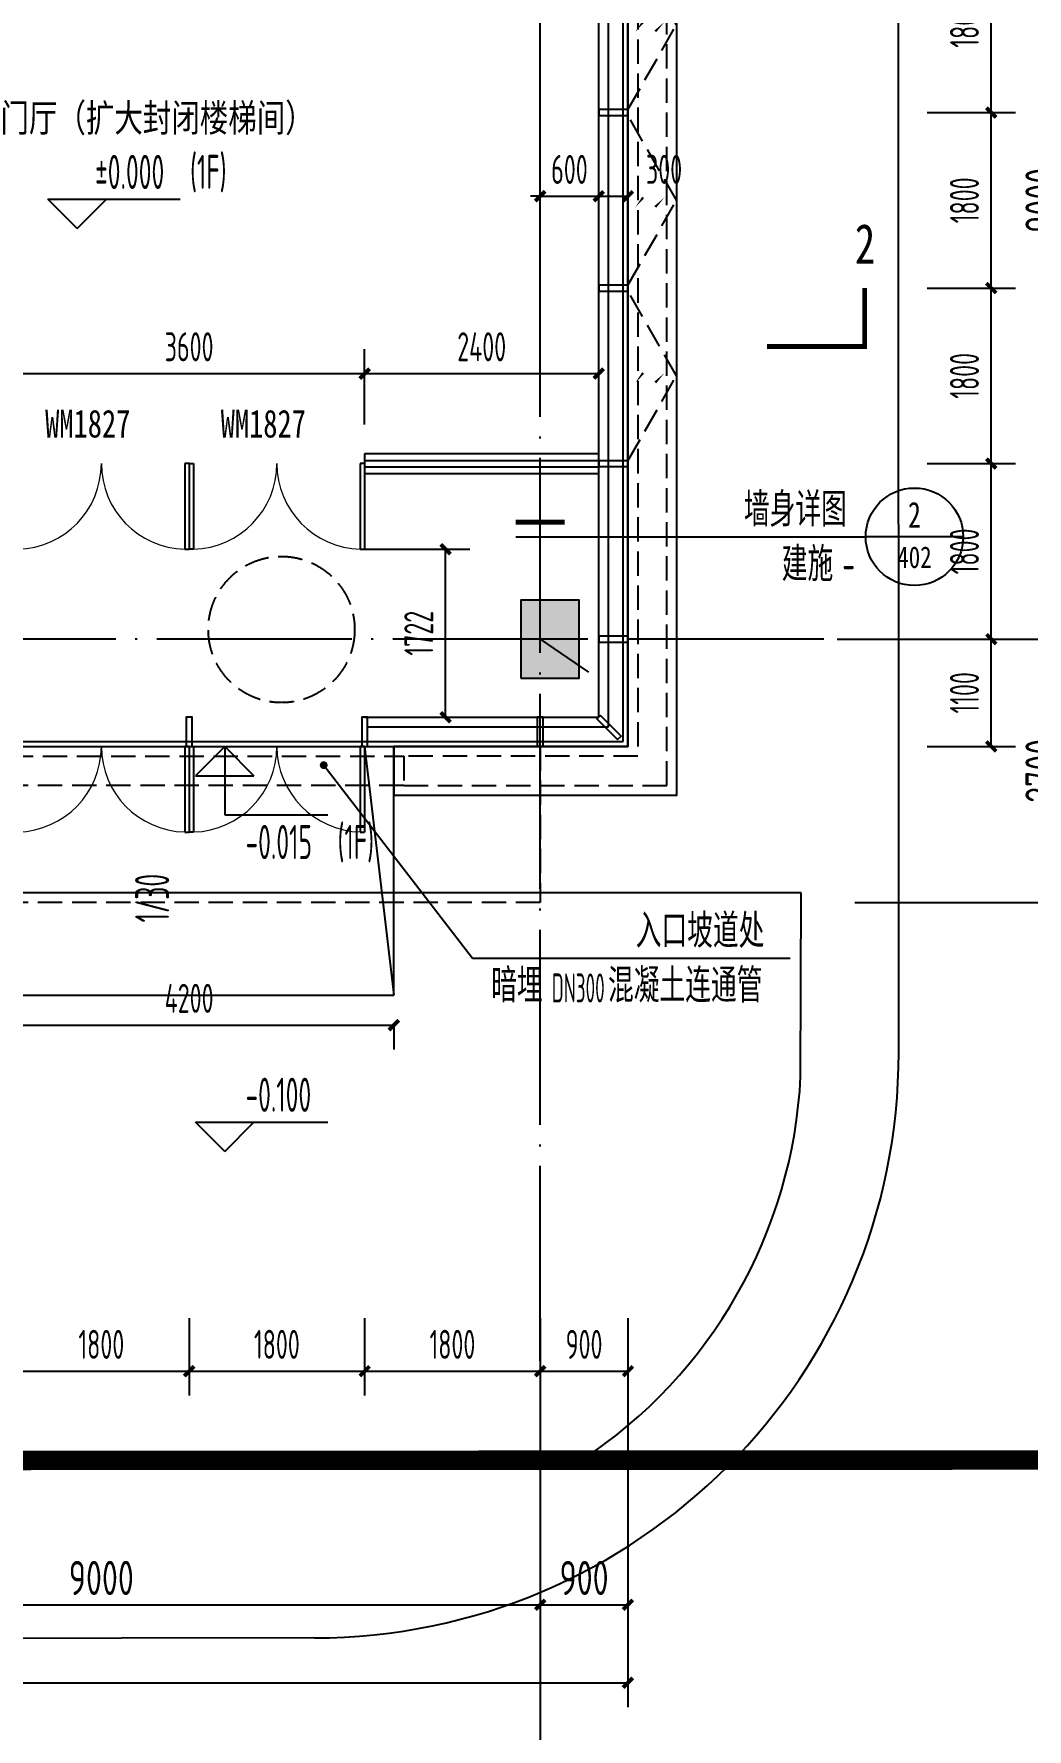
# Model space of a CAD drawing. Extents: x -228436 to 200315, y -41539 to 163917.
# Drawn here: x 52309 to 62492, y -11176 to 6206 of the extents above; entities that cross this region are included whole.
import ezdxf
from ezdxf.enums import TextEntityAlignment as Align

# ---------------------------------------------------------------- set-up
doc = ezdxf.new("R2010")
doc.units = 0
doc.header["$LTSCALE"] = 1000
doc.header["$MEASUREMENT"] = 0
for name, pattern in [('13#楼幕墙$0$DASH', [0.35, 0.25, -0.1]), ('X-104 13#平面$0$109-34 轴网$0$L1$0$$AUDIT_BAD_LTYPE1', [0]), ('X-104 13#平面$0$ACAD_ISO04W100', [30, 24, -3, 0, -3]), ('X-104 13#平面$0$DASH', [0.35, 0.25, -0.1]), ('X-104 13#平面$0$DOTE', [2.42, 2, -0.2, 0.02, -0.2])]:
    doc.linetypes.add(name, pattern=pattern)
for name, color, linetype in [('01-标注_尺寸', 124, 'Continuous'), ('01-标注_符号', 200, 'Continuous'), ('02-TEXT_标注', 130, 'Continuous'), ('13#楼幕墙$0$A-C_幕墙龙骨', 133, 'Continuous'), ('13#楼幕墙$0$A-C_玻璃幕墙', 140, 'Continuous'), ('13#楼幕墙$0$A-C_窗', 140, 'Continuous'), ('13#楼幕墙$0$A-C_门', 150, 'Continuous'), ('PUB_HATCH', 8, 'Continuous'), ('PUB_WALL', 9, 'Continuous'), ('X-104 13#平面$0$01-标注_标高', 200, 'Continuous'), ('X-104 13#平面$0$01-标注_符号', 200, 'Continuous'), ('X-104 13#平面$0$01-标注_轴线坐标', 132, 'Continuous'), ('X-104 13#平面$0$02-TEXT_房间', 7, 'Continuous'), ('X-104 13#平面$0$02-TEXT_标注', 130, 'Continuous'), ('X-104 13#平面$0$02-TEXT_门窗', 151, 'Continuous'), ('X-104 13#平面$0$A-C_玻璃幕墙', 140, 'Continuous'), ('X-104 13#平面$0$A-C_门', 150, 'Continuous'), ('X-104 13#平面$0$A-E_楼梯', 171, 'Continuous'), ('X-104 13#平面$0$A-I_卫-洁具', 241, 'Continuous'), ('X-104 13#平面$0$A-O_散水', 134, 'Continuous'), ('X-104 13#平面$0$A-TECH_水', 3, 'Continuous'), ('X-104 13#平面$0$A-TECH_结构', 21, 'Continuous'), ('X-104 13#平面$0$A_AXIS-轴线', 36, 'X-104 13#平面$0$DOTE'), ('X-104 13#平面$0$A_STR-砼柱', 51, 'Continuous'), ('X-104 13#平面$0$M-用地 红线', 20, 'X-104 13#平面$0$ACAD_ISO04W100'), ('X-104 13#平面$0$M-绿化 首层轮廓', 197, 'Continuous'), ('X-104 13#平面$0$M-道路 边线', 151, 'Continuous')]:
    doc.layers.add(name, color=color, linetype=linetype)
doc.styles.add('_TCH_DIM', font='ros1.shx', dxfattribs={"width": 0.8, "bigfont": 'jd.shx'})
doc.styles.add('_TCH_DIM_T3', font='ros1.shx', dxfattribs={"width": 0.705882, "bigfont": 'jd.shx'})
doc.styles.add('X-104 13#平面$0$_TCH_DIM', font='ros1.shx', dxfattribs={"width": 0.8, "bigfont": 'jd.shx'})
doc.styles.add('X-104 13#平面$0$_TCH_DIM_T3', font='ros1.shx', dxfattribs={"width": 0.8, "bigfont": 'jd.shx'})
doc.styles.add('X-104 13#平面$0$_TCH_LABEL', font='STXIHEI_0.TTF', dxfattribs={"width": 0.75})
doc.styles.add('X-104 13#平面$0$_TCH_SPACE', font='STXIHEI_0.TTF', dxfattribs={"width": 0.75, "height": 5})
doc.styles.add('X-104 13#平面$0$_TCH_WINDOW', font='STXIHEI_0.TTF', dxfattribs={"width": 0.75, "height": 3.5})
doc.dimstyles.new('_TCH_ARCH&&100', dxfattribs={"dimtxt": 297.5, "dimasz": 100, "dimexe": 250, "dimexo": 300, "dimgap": 126.25, "dimtad": 1, "dimdec": 0, "dimzin": 0, "dimdsep": 46, "dimtxsty": '_TCH_DIM_T3', "dimblk": 'ARCHTICK', "dimcen": 0.09, "dimclrt": 7, "dimazin": 2, "dimtfac": 1, "dimtdec": 0, "dimtix": 1, "dimtmove": 2, "dimatfit": 3, "dimfxl": 0, "dimtolj": 1, "dimtzin": 0, "dimarcsym": 0})
doc.dimstyles.new('X-104 13#平面$0$_TCH_ARCH&&100', dxfattribs={"dimtxt": 350, "dimasz": 100, "dimexe": 250, "dimexo": 300, "dimgap": 100, "dimtad": 1, "dimdec": 0, "dimzin": 0, "dimdsep": 46, "dimtxsty": 'X-104 13#平面$0$_TCH_DIM_T3', "dimblk": 'X-104 13#平面$0$_ArchTick', "dimcen": 0.09, "dimclrt": 7, "dimazin": 2, "dimtfac": 1, "dimtdec": 0, "dimtix": 1, "dimtmove": 2, "dimatfit": 3, "dimfxl": 0, "dimtolj": 1, "dimtzin": 0, "dimarcsym": 0})

# ---------------------------------------------------------------- blocks, each defined once
blk = doc.blocks.new('X-104 13#平面$0$_ArchTick')
at = {"color": 0, "linetype": 'ByBlock', "const_width": 0.4}
blk.add_lwpolyline([(-0.5, -0.5), (0.5, 0.5)], dxfattribs=at)
blk = doc.blocks.new('*D741')
at = {"layer": 'Defpoints', "color": 0, "transparency": 16777216}
for p in [(-900, -7401), (58400, -7401), (58400, -10701)]:
    blk.add_point(p, dxfattribs=at)
at = {"layer": 'X-104 13#平面$0$01-标注_轴线坐标', "color": 0, "lineweight": -2, "transparency": 16777216}
for p, q in [((-900, -7701), (-900, -10951)), ((58400, -7701), (58400, -10951)), ((-900, -10701), (58400, -10701))]:
    blk.add_line(p, q, dxfattribs=at)
at = {"layer": 'X-104 13#平面$0$01-标注_轴线坐标', "color": 0, "lineweight": -2, "transparency": 16777216, "xscale": 100, "yscale": 100, "zscale": 100, "rotation": 180}
blk.add_blockref('X-104 13#平面$0$_ArchTick', (-900, -10701), dxfattribs=at)
at = {"layer": 'X-104 13#平面$0$01-标注_轴线坐标', "color": 0, "lineweight": -2, "transparency": 16777216, "xscale": 100, "yscale": 100, "zscale": 100}
blk.add_blockref('X-104 13#平面$0$_ArchTick', (58400, -10701), dxfattribs=at)
at = {"layer": 'X-104 13#平面$0$01-标注_轴线坐标', "color": 7, "transparency": 16777216, "insert": (28750, -10426), "char_height": 350, "attachment_point": 5, "style": 'X-104 13#平面$0$_TCH_DIM_T3'}
blk.add_mtext('\\A1;59300', dxfattribs=at)
blk = doc.blocks.new('*D749')
at = {"layer": 'Defpoints', "color": 0, "transparency": 16777216}
for p in [(48500, -7401), (57500, -7401), (57500, -9901)]:
    blk.add_point(p, dxfattribs=at)
at = {"layer": 'X-104 13#平面$0$01-标注_轴线坐标', "color": 0, "lineweight": -2, "transparency": 16777216}
for p, q in [((48500, -7701), (48500, -10151)), ((57500, -7701), (57500, -10151)), ((48500, -9901), (57500, -9901))]:
    blk.add_line(p, q, dxfattribs=at)
at = {"layer": 'X-104 13#平面$0$01-标注_轴线坐标', "color": 0, "lineweight": -2, "transparency": 16777216, "xscale": 100, "yscale": 100, "zscale": 100, "rotation": 180}
blk.add_blockref('X-104 13#平面$0$_ArchTick', (48500, -9901), dxfattribs=at)
at = {"layer": 'X-104 13#平面$0$01-标注_轴线坐标', "color": 0, "lineweight": -2, "transparency": 16777216, "xscale": 100, "yscale": 100, "zscale": 100}
blk.add_blockref('X-104 13#平面$0$_ArchTick', (57500, -9901), dxfattribs=at)
at = {"layer": 'X-104 13#平面$0$01-标注_轴线坐标', "color": 7, "transparency": 16777216, "insert": (53000, -9626), "char_height": 350, "attachment_point": 5, "style": 'X-104 13#平面$0$_TCH_DIM_T3'}
blk.add_mtext('\\A1;9000', dxfattribs=at)
blk = doc.blocks.new('*D750')
at = {"layer": 'Defpoints', "color": 0, "transparency": 16777216}
for p in [(57500, -7401), (58400, -7401), (58400, -9901)]:
    blk.add_point(p, dxfattribs=at)
at = {"layer": 'X-104 13#平面$0$01-标注_轴线坐标', "color": 0, "lineweight": -2, "transparency": 16777216}
for p, q in [((57500, -7701), (57500, -10151)), ((58400, -7701), (58400, -10151)), ((57500, -9901), (58400, -9901))]:
    blk.add_line(p, q, dxfattribs=at)
at = {"layer": 'X-104 13#平面$0$01-标注_轴线坐标', "color": 0, "lineweight": -2, "transparency": 16777216, "xscale": 100, "yscale": 100, "zscale": 100, "rotation": 180}
blk.add_blockref('X-104 13#平面$0$_ArchTick', (57500, -9901), dxfattribs=at)
at = {"layer": 'X-104 13#平面$0$01-标注_轴线坐标', "color": 0, "lineweight": -2, "transparency": 16777216, "xscale": 100, "yscale": 100, "zscale": 100}
blk.add_blockref('X-104 13#平面$0$_ArchTick', (58400, -9901), dxfattribs=at)
at = {"layer": 'X-104 13#平面$0$01-标注_轴线坐标', "color": 7, "transparency": 16777216, "insert": (57950, -9626), "char_height": 350, "attachment_point": 5, "style": 'X-104 13#平面$0$_TCH_DIM_T3'}
blk.add_mtext('\\A1;900', dxfattribs=at)
blk = doc.blocks.new('*D761')
at = {"layer": 'Defpoints', "color": 0, "transparency": 16777216}
for p in [(60425, 23235), (63725, 23235), (60425, -2700)]:
    blk.add_point(p, dxfattribs=at)
at = {"layer": 'X-104 13#平面$0$01-标注_轴线坐标', "color": 0, "lineweight": -2, "transparency": 16777216}
for p, q in [((60725, 23235), (63975, 23235)), ((63725, -2700), (63725, 23235)), ((60725, -2700), (63975, -2700))]:
    blk.add_line(p, q, dxfattribs=at)
at = {"layer": 'X-104 13#平面$0$01-标注_轴线坐标', "color": 0, "lineweight": -2, "transparency": 16777216, "xscale": 100, "yscale": 100, "zscale": 100}
for p, rotation in [((63725, 23235), 90), ((63725, -2700), 270)]:
    blk.add_blockref('X-104 13#平面$0$_ArchTick', p, dxfattribs=dict(at, rotation=rotation))
at = {"layer": 'X-104 13#平面$0$01-标注_轴线坐标', "color": 7, "transparency": 16777216, "insert": (63450, 10268), "char_height": 350, "attachment_point": 5, "rotation": 90, "style": 'X-104 13#平面$0$_TCH_DIM_T3'}
blk.add_mtext('\\A1;25935', dxfattribs=at)
blk = doc.blocks.new('*D762')
at = {"layer": 'Defpoints', "color": 0, "transparency": 16777216}
for p in [(60425, 0), (62925, 0), (60425, -2700)]:
    blk.add_point(p, dxfattribs=at)
at = {"layer": 'X-104 13#平面$0$01-标注_轴线坐标', "color": 0, "lineweight": -2, "transparency": 16777216}
for p, q in [((60725, 0), (63175, 0)), ((62925, -2700), (62925, 0)), ((60725, -2700), (63175, -2700))]:
    blk.add_line(p, q, dxfattribs=at)
at = {"layer": 'X-104 13#平面$0$01-标注_轴线坐标', "color": 0, "lineweight": -2, "transparency": 16777216, "xscale": 100, "yscale": 100, "zscale": 100}
for p, rotation in [((62925, 0), 90), ((62925, -2700), 270)]:
    blk.add_blockref('X-104 13#平面$0$_ArchTick', p, dxfattribs=dict(at, rotation=rotation))
at = {"layer": 'X-104 13#平面$0$01-标注_轴线坐标', "color": 7, "transparency": 16777216, "insert": (62650, -1350), "char_height": 350, "attachment_point": 5, "rotation": 90, "style": 'X-104 13#平面$0$_TCH_DIM_T3'}
blk.add_mtext('\\A1;2700', dxfattribs=at)
blk = doc.blocks.new('*D763')
at = {"layer": 'Defpoints', "color": 0, "transparency": 16777216}
for p in [(60425, 9000), (62925, 9000), (60425, 0)]:
    blk.add_point(p, dxfattribs=at)
at = {"layer": 'X-104 13#平面$0$01-标注_轴线坐标', "color": 0, "lineweight": -2, "transparency": 16777216}
for p, q in [((60725, 9000), (63175, 9000)), ((62925, 0), (62925, 9000)), ((60725, 0), (63175, 0))]:
    blk.add_line(p, q, dxfattribs=at)
at = {"layer": 'X-104 13#平面$0$01-标注_轴线坐标', "color": 0, "lineweight": -2, "transparency": 16777216, "xscale": 100, "yscale": 100, "zscale": 100}
for p, rotation in [((62925, 9000), 90), ((62925, 0), 270)]:
    blk.add_blockref('X-104 13#平面$0$_ArchTick', p, dxfattribs=dict(at, rotation=rotation))
at = {"layer": 'X-104 13#平面$0$01-标注_轴线坐标', "color": 7, "transparency": 16777216, "insert": (62650, 4500), "char_height": 350, "attachment_point": 5, "rotation": 90, "style": 'X-104 13#平面$0$_TCH_DIM_T3'}
blk.add_mtext('\\A1;9000', dxfattribs=at)
blk = doc.blocks.new('13#楼幕墙$0$A$C62EA228A')
at = {"linetype": '13#楼幕墙$0$DASH'}
blk.add_lwpolyline([(10, -300), (-860, -797), (-1730, -300)], dxfattribs=at)
at = {"layer": '13#楼幕墙$0$A-C_玻璃幕墙', "color": 1}
blk.add_lwpolyline([(-889, -674, 0, 25, 0), (-792, -580, 0, 0, 0), (-890, -456, 25, 0, 0), (-786, -374, 0, 0, 0)], format="xyseb", dxfattribs=at)
blk = doc.blocks.new('13#楼幕墙$0$A$C7A413A1D')
blk.add_lwpolyline([(-70, -300), (-10, -300), (-10, 0), (-70, 0)], close=True)
blk = doc.blocks.new('13#楼幕墙$0$$DorLib2D$00000002')
for p, q in [((-0.5, 0), (-0.5, 0.4875)), ((-0.475, 0.4875), (-0.5, 0.4875)), ((-0.475, 0), (-0.475, 0.4875)), ((0.475, 0), (0.475, 0.4875)), ((0.475, 0.4875), (0.5, 0.4875)), ((0.5, 0), (0.5, 0.4875)), ((-0.5, 0), (-0.475, 0)), ((0.5, 0), (0.475, 0))]:
    blk.add_line(p, q)
at = {"lineweight": 13}
for centre, start, end in [((-0.4875, 0), 0, 88.53072), ((0.4875, 0), 91.46928, 180)]:
    blk.add_arc(centre, 0.4875, start, end, dxfattribs=at)
blk = doc.blocks.new('13#楼幕墙')
at = {"layer": '13#楼幕墙$0$A-C_幕墙龙骨'}
blk.add_lwpolyline([(58118, -782), (58082, -818), (58294, -1030), (58330, -994)], close=True, dxfattribs=at)
at = {"layer": '13#楼幕墙$0$A-C_玻璃幕墙'}
for p, q in [((58100, -800), (58100, 18820)), ((58200, -900), (58200, 10770)), ((58350, -1050), (58350, 10770)), ((55730, -800), (58100, -800)), ((55730, -900), (58200, -900)), ((55730, -1050), (58350, -1050))]:
    blk.add_line(p, q, dxfattribs=at)
blk.add_lwpolyline([(4493, 15500), (-900, 15500), (-900, -1700), (22100, -1700), (22100, -1100), (58400, -1100), (58400, 18960), (53293, 23245), (37800, 14300), (37800, 10200), (12500, 10200), (4493, 15500)], dxfattribs=at)
at = {"layer": '13#楼幕墙$0$A-C_幕墙龙骨', "rotation": 90}
for p in [(58100, 5440), (58100, 3640), (58100, 1840), (58100, 40)]:
    blk.add_blockref('13#楼幕墙$0$A$C7A413A1D', p, dxfattribs=at)
at = {"layer": '13#楼幕墙$0$A-C_幕墙龙骨'}
for p in [(53940, -800), (55740, -800), (57540, -800)]:
    blk.add_blockref('13#楼幕墙$0$A$C7A413A1D', p, dxfattribs=at)
at = {"layer": '13#楼幕墙$0$A-C_窗', "xscale": -1, "rotation": 90}
for p in [(58100, 5440), (58100, 3640), (58100, 1840)]:
    blk.add_blockref('13#楼幕墙$0$A$C62EA228A', p, dxfattribs=at)
at = {"layer": '13#楼幕墙$0$A-C_门', "xscale": -1800, "yscale": -1800, "zscale": 100}
for p in [(53000, -1100), (54800, -1100)]:
    blk.add_blockref('13#楼幕墙$0$$DorLib2D$00000002', p, dxfattribs=at)
blk = doc.blocks.new('X-104 13#平面$0$A$C55540B70')
at = {"layer": 'X-104 13#平面$0$A-TECH_水'}
blk.add_lwpolyline([(0, 0), (496, -338)], dxfattribs=at)
blk = doc.blocks.new('X-104 13#平面$0$A$C0BB3323F')
at = {"layer": 'Defpoints'}
blk.add_lwpolyline([(59300, 600), (59300, 20660), (54205, 24935), (38700, 16000), (38700, 11900), (13400, 11900), (5393, 17200), (0, 17200), (0, 0), (23000, 0), (23000, 600)], close=True, dxfattribs=at)
at = {"layer": 'X-104 13#平面$0$M-用地 红线', "ltscale": 0.05, "const_width": 200}
blk.add_lwpolyline([(-7235, -1505), (-2249, -6741), (66865, -6716)], dxfattribs=at)
at = {"layer": 'X-104 13#平面$0$M-绿化 首层轮廓'}
for p, q in [((61076, -900), (24200, -900)), ((61070, -2786), (61076, -900)), ((-2249, -6741), (58823, -6719))]:
    blk.add_line(p, q, dxfattribs=at)
blk.add_arc((56076, -2541), 5000, 303.3233, 357.2011, dxfattribs=at)
at = {"layer": 'X-104 13#平面$0$M-道路 边线', "ltscale": 0.5}
for p, q in [((62076, -2539), (62069, 17786)), ((56087, -8541), (56087, -8541))]:
    blk.add_line(p, q, dxfattribs=at)
at = {"layer": 'X-104 13#平面$0$M-道路 边线', "ltscale": 0.02}
blk.add_lwpolyline([(56087, -8541), (-7235, -8649)], dxfattribs=at)
at = {"layer": 'X-104 13#平面$0$M-道路 边线', "ltscale": 0.5}
blk.add_arc((56076, -2541), 6000, 270.0977, 0.0204, dxfattribs=at)
blk = doc.blocks.new('X-104 13#平面$0$$DorLib2D$00000002')
for p, q in [((-0.5, 0), (-0.5, 0.4875)), ((-0.475, 0.4875), (-0.5, 0.4875)), ((-0.475, 0), (-0.475, 0.4875)), ((0.475, 0), (0.475, 0.4875)), ((0.475, 0.4875), (0.5, 0.4875)), ((0.5, 0), (0.5, 0.4875)), ((-0.5, 0), (-0.475, 0)), ((0.5, 0), (0.475, 0))]:
    blk.add_line(p, q)
at = {"lineweight": 13}
for centre, start, end in [((-0.4875, 0), 0, 88.53072), ((0.4875, 0), 91.46928, 180)]:
    blk.add_arc(centre, 0.4875, start, end, dxfattribs=at)
blk = doc.blocks.new('_FZH')
blk.add_lwpolyline([(-0.5, -0.5), (0.5, -0.5), (0.5, 0.5), (-0.5, 0.5)], close=True)
at = {"layer": 'PUB_HATCH'}
blk.add_solid([(-0.5, -0.5), (0.5, -0.5), (-0.5, 0.5), (0.5, 0.5)], dxfattribs=at)
blk = doc.blocks.new('_ArchTick')
at = {"color": 0, "linetype": 'ByBlock', "const_width": 0.4}
blk.add_lwpolyline([(-0.5, -0.5), (0.5, 0.5)], dxfattribs=at)
blk = doc.blocks.new('*D181')
at = {"layer": '01-标注_尺寸', "color": 0, "lineweight": -2, "transparency": 16777216}
for p, q in [((52100, -6963), (52100, -7756)), ((53900, -6963), (53900, -7756)), ((52100, -7506), (53900, -7506))]:
    blk.add_line(p, q, dxfattribs=at)
at = {"layer": 'Defpoints', "color": 0, "transparency": 16777216}
for p in [(52100, -6663), (53900, -6663), (53900, -7506)]:
    blk.add_point(p, dxfattribs=at)
at = {"layer": '01-标注_尺寸', "color": 0, "lineweight": -2, "transparency": 16777216, "xscale": 100, "yscale": 100, "zscale": 100, "rotation": 180}
blk.add_blockref('_ArchTick', (52100, -7506), dxfattribs=at)
at = {"layer": '01-标注_尺寸', "color": 0, "lineweight": -2, "transparency": 16777216, "xscale": 100, "yscale": 100, "zscale": 100}
blk.add_blockref('_ArchTick', (53900, -7506), dxfattribs=at)
at = {"layer": '01-标注_尺寸', "color": 7, "transparency": 16777216, "insert": (53000, -7231), "char_height": 297.5, "attachment_point": 5, "style": '_TCH_DIM_T3'}
blk.add_mtext('\\A1;1800', dxfattribs=at)
blk = doc.blocks.new('*D182')
at = {"layer": '01-标注_尺寸', "color": 0, "lineweight": -2, "transparency": 16777216}
for p, q in [((53900, -6963), (53900, -7756)), ((55700, -6963), (55700, -7756)), ((53900, -7506), (55700, -7506))]:
    blk.add_line(p, q, dxfattribs=at)
at = {"layer": 'Defpoints', "color": 0, "transparency": 16777216}
for p in [(53900, -6663), (55700, -6663), (55700, -7506)]:
    blk.add_point(p, dxfattribs=at)
at = {"layer": '01-标注_尺寸', "color": 0, "lineweight": -2, "transparency": 16777216, "xscale": 100, "yscale": 100, "zscale": 100, "rotation": 180}
blk.add_blockref('_ArchTick', (53900, -7506), dxfattribs=at)
at = {"layer": '01-标注_尺寸', "color": 0, "lineweight": -2, "transparency": 16777216, "xscale": 100, "yscale": 100, "zscale": 100}
blk.add_blockref('_ArchTick', (55700, -7506), dxfattribs=at)
at = {"layer": '01-标注_尺寸', "color": 7, "transparency": 16777216, "insert": (54800, -7231), "char_height": 297.5, "attachment_point": 5, "style": '_TCH_DIM_T3'}
blk.add_mtext('\\A1;1800', dxfattribs=at)
blk = doc.blocks.new('*D183')
at = {"layer": '01-标注_尺寸', "color": 0, "lineweight": -2, "transparency": 16777216}
for p, q in [((55700, -6963), (55700, -7756)), ((57500, -6963), (57500, -7756)), ((55700, -7506), (57500, -7506))]:
    blk.add_line(p, q, dxfattribs=at)
at = {"layer": 'Defpoints', "color": 0, "transparency": 16777216}
for p in [(55700, -6663), (57500, -6663), (57500, -7506)]:
    blk.add_point(p, dxfattribs=at)
at = {"layer": '01-标注_尺寸', "color": 0, "lineweight": -2, "transparency": 16777216, "xscale": 100, "yscale": 100, "zscale": 100, "rotation": 180}
blk.add_blockref('_ArchTick', (55700, -7506), dxfattribs=at)
at = {"layer": '01-标注_尺寸', "color": 0, "lineweight": -2, "transparency": 16777216, "xscale": 100, "yscale": 100, "zscale": 100}
blk.add_blockref('_ArchTick', (57500, -7506), dxfattribs=at)
at = {"layer": '01-标注_尺寸', "color": 7, "transparency": 16777216, "insert": (56600, -7231), "char_height": 297.5, "attachment_point": 5, "style": '_TCH_DIM_T3'}
blk.add_mtext('\\A1;1800', dxfattribs=at)
blk = doc.blocks.new('*D184')
at = {"layer": '01-标注_尺寸', "color": 0, "lineweight": -2, "transparency": 16777216}
for p, q in [((57500, -6963), (57500, -7756)), ((58400, -6963), (58400, -7756)), ((57500, -7506), (58400, -7506))]:
    blk.add_line(p, q, dxfattribs=at)
at = {"layer": 'Defpoints', "color": 0, "transparency": 16777216}
for p in [(57500, -6663), (58400, -6663), (58400, -7506)]:
    blk.add_point(p, dxfattribs=at)
at = {"layer": '01-标注_尺寸', "color": 0, "lineweight": -2, "transparency": 16777216, "xscale": 100, "yscale": 100, "zscale": 100, "rotation": 180}
blk.add_blockref('_ArchTick', (57500, -7506), dxfattribs=at)
at = {"layer": '01-标注_尺寸', "color": 0, "lineweight": -2, "transparency": 16777216, "xscale": 100, "yscale": 100, "zscale": 100}
blk.add_blockref('_ArchTick', (58400, -7506), dxfattribs=at)
at = {"layer": '01-标注_尺寸', "color": 7, "transparency": 16777216, "insert": (57950, -7231), "char_height": 297.5, "attachment_point": 5, "style": '_TCH_DIM_T3'}
blk.add_mtext('\\A1;900', dxfattribs=at)
blk = doc.blocks.new('*D356')
at = {"layer": '01-标注_尺寸', "color": 0, "lineweight": -2, "transparency": 16777216}
for p, q in [((58100, 4144), (58100, 4792)), ((58400, 4144), (58400, 4792)), ((58100, 4542), (58400, 4542))]:
    blk.add_line(p, q, dxfattribs=at)
at = {"layer": 'Defpoints', "color": 0, "transparency": 16777216}
for p in [(58400, 4542), (58100, 3844), (58400, 3844)]:
    blk.add_point(p, dxfattribs=at)
at = {"layer": '01-标注_尺寸', "color": 0, "lineweight": -2, "transparency": 16777216, "xscale": 100, "yscale": 100, "zscale": 100, "rotation": 180}
blk.add_blockref('_ArchTick', (58100, 4542), dxfattribs=at)
at = {"layer": '01-标注_尺寸', "color": 0, "lineweight": -2, "transparency": 16777216, "xscale": 100, "yscale": 100, "zscale": 100}
blk.add_blockref('_ArchTick', (58400, 4542), dxfattribs=at)
at = {"layer": '01-标注_尺寸', "color": 7, "transparency": 16777216, "insert": (58770, 4817), "char_height": 297.5, "attachment_point": 5, "style": '_TCH_DIM_T3'}
blk.add_mtext('\\A1;300', dxfattribs=at)
blk = doc.blocks.new('*D357')
at = {"layer": '01-标注_尺寸', "color": 0, "lineweight": -2, "transparency": 16777216}
for p, q in [((57500, 4144), (57500, 4792)), ((58100, 4144), (58100, 4792)), ((57500, 4542), (57400, 4542)), ((57500, 4542), (58100, 4542)), ((58100, 4542), (58200, 4542))]:
    blk.add_line(p, q, dxfattribs=at)
at = {"layer": 'Defpoints', "color": 0, "transparency": 16777216}
for p in [(58100, 4542), (57500, 3844), (58100, 3844)]:
    blk.add_point(p, dxfattribs=at)
at = {"layer": '01-标注_尺寸', "color": 0, "lineweight": -2, "transparency": 16777216, "xscale": 100, "yscale": 100, "zscale": 100}
blk.add_blockref('_ArchTick', (57500, 4542), dxfattribs=at)
at = {"layer": '01-标注_尺寸', "color": 0, "lineweight": -2, "transparency": 16777216, "xscale": 100, "yscale": 100, "zscale": 100, "rotation": 180}
blk.add_blockref('_ArchTick', (58100, 4542), dxfattribs=at)
at = {"layer": '01-标注_尺寸', "color": 7, "transparency": 16777216, "insert": (57800, 4817), "char_height": 297.5, "attachment_point": 5, "style": '_TCH_DIM_T3'}
blk.add_mtext('\\A1;600', dxfattribs=at)
blk = doc.blocks.new('*D441')
at = {"layer": '01-标注_尺寸', "color": 0, "lineweight": -2, "transparency": 16777216}
for p, q in [((61468, 7200), (62375, 7200)), ((62125, 5400), (62125, 7200)), ((61468, 5400), (62375, 5400))]:
    blk.add_line(p, q, dxfattribs=at)
at = {"layer": 'Defpoints', "color": 0, "transparency": 16777216}
for p in [(61168, 7200), (62125, 7200), (61168, 5400)]:
    blk.add_point(p, dxfattribs=at)
at = {"layer": '01-标注_尺寸', "color": 0, "lineweight": -2, "transparency": 16777216, "xscale": 100, "yscale": 100, "zscale": 100}
for p, rotation in [((62125, 7200), 90), ((62125, 5400), 270)]:
    blk.add_blockref('_ArchTick', p, dxfattribs=dict(at, rotation=rotation))
at = {"layer": '01-标注_尺寸', "color": 7, "transparency": 16777216, "insert": (61850, 6300), "char_height": 297.5, "attachment_point": 5, "rotation": 90, "style": '_TCH_DIM_T3'}
blk.add_mtext('\\A1;1800', dxfattribs=at)
blk = doc.blocks.new('*D442')
at = {"layer": '01-标注_尺寸', "color": 0, "lineweight": -2, "transparency": 16777216}
for p, q in [((61468, 5400), (62375, 5400)), ((62125, 3600), (62125, 5400)), ((61468, 3600), (62375, 3600))]:
    blk.add_line(p, q, dxfattribs=at)
at = {"layer": 'Defpoints', "color": 0, "transparency": 16777216}
for p in [(61168, 5400), (62125, 5400), (61168, 3600)]:
    blk.add_point(p, dxfattribs=at)
at = {"layer": '01-标注_尺寸', "color": 0, "lineweight": -2, "transparency": 16777216, "xscale": 100, "yscale": 100, "zscale": 100}
for p, rotation in [((62125, 5400), 90), ((62125, 3600), 270)]:
    blk.add_blockref('_ArchTick', p, dxfattribs=dict(at, rotation=rotation))
at = {"layer": '01-标注_尺寸', "color": 7, "transparency": 16777216, "insert": (61850, 4500), "char_height": 297.5, "attachment_point": 5, "rotation": 90, "style": '_TCH_DIM_T3'}
blk.add_mtext('\\A1;1800', dxfattribs=at)
blk = doc.blocks.new('*D443')
at = {"layer": '01-标注_尺寸', "color": 0, "lineweight": -2, "transparency": 16777216}
for p, q in [((61468, 3600), (62375, 3600)), ((62125, 1800), (62125, 3600)), ((61468, 1800), (62375, 1800))]:
    blk.add_line(p, q, dxfattribs=at)
at = {"layer": 'Defpoints', "color": 0, "transparency": 16777216}
for p in [(61168, 3600), (62125, 3600), (61168, 1800)]:
    blk.add_point(p, dxfattribs=at)
at = {"layer": '01-标注_尺寸', "color": 0, "lineweight": -2, "transparency": 16777216, "xscale": 100, "yscale": 100, "zscale": 100}
for p, rotation in [((62125, 3600), 90), ((62125, 1800), 270)]:
    blk.add_blockref('_ArchTick', p, dxfattribs=dict(at, rotation=rotation))
at = {"layer": '01-标注_尺寸', "color": 7, "transparency": 16777216, "insert": (61850, 2700), "char_height": 297.5, "attachment_point": 5, "rotation": 90, "style": '_TCH_DIM_T3'}
blk.add_mtext('\\A1;1800', dxfattribs=at)
blk = doc.blocks.new('*D444')
at = {"layer": '01-标注_尺寸', "color": 0, "lineweight": -2, "transparency": 16777216}
for p, q in [((61468, 1800), (62375, 1800)), ((62125, 0), (62125, 1800)), ((61468, 0), (62375, 0))]:
    blk.add_line(p, q, dxfattribs=at)
at = {"layer": 'Defpoints', "color": 0, "transparency": 16777216}
for p in [(61168, 1800), (62125, 1800), (61168, 0)]:
    blk.add_point(p, dxfattribs=at)
at = {"layer": '01-标注_尺寸', "color": 0, "lineweight": -2, "transparency": 16777216, "xscale": 100, "yscale": 100, "zscale": 100}
for p, rotation in [((62125, 1800), 90), ((62125, 0), 270)]:
    blk.add_blockref('_ArchTick', p, dxfattribs=dict(at, rotation=rotation))
at = {"layer": '01-标注_尺寸', "color": 7, "transparency": 16777216, "insert": (61850, 900), "char_height": 297.5, "attachment_point": 5, "rotation": 90, "style": '_TCH_DIM_T3'}
blk.add_mtext('\\A1;1800', dxfattribs=at)
blk = doc.blocks.new('*D445')
at = {"layer": '01-标注_尺寸', "color": 0, "lineweight": -2, "transparency": 16777216}
for p, q in [((61468, 0), (62375, 0)), ((62125, -1100), (62125, 0)), ((61468, -1100), (62375, -1100))]:
    blk.add_line(p, q, dxfattribs=at)
at = {"layer": 'Defpoints', "color": 0, "transparency": 16777216}
for p in [(61168, 0), (62125, 0), (61168, -1100)]:
    blk.add_point(p, dxfattribs=at)
at = {"layer": '01-标注_尺寸', "color": 0, "lineweight": -2, "transparency": 16777216, "xscale": 100, "yscale": 100, "zscale": 100}
for p, rotation in [((62125, 0), 90), ((62125, -1100), 270)]:
    blk.add_blockref('_ArchTick', p, dxfattribs=dict(at, rotation=rotation))
at = {"layer": '01-标注_尺寸', "color": 7, "transparency": 16777216, "insert": (61850, -550), "char_height": 297.5, "attachment_point": 5, "rotation": 90, "style": '_TCH_DIM_T3'}
blk.add_mtext('\\A1;1100', dxfattribs=at)
blk = doc.blocks.new('*D638')
at = {"layer": '01-标注_尺寸', "color": 0, "lineweight": -2, "transparency": 16777216}
for p, q in [((55700, 2200), (55700, 2973)), ((58100, 2200), (58100, 2973)), ((55700, 2723), (58100, 2723))]:
    blk.add_line(p, q, dxfattribs=at)
at = {"layer": 'Defpoints', "color": 0, "transparency": 16777216}
for p in [(58100, 2723), (55700, 1900), (58100, 1900)]:
    blk.add_point(p, dxfattribs=at)
at = {"layer": '01-标注_尺寸', "color": 0, "lineweight": -2, "transparency": 16777216, "xscale": 100, "yscale": 100, "zscale": 100, "rotation": 180}
blk.add_blockref('_ArchTick', (55700, 2723), dxfattribs=at)
at = {"layer": '01-标注_尺寸', "color": 0, "lineweight": -2, "transparency": 16777216, "xscale": 100, "yscale": 100, "zscale": 100}
blk.add_blockref('_ArchTick', (58100, 2723), dxfattribs=at)
at = {"layer": '01-标注_尺寸', "color": 7, "transparency": 16777216, "insert": (56900, 2998), "char_height": 297.5, "attachment_point": 5, "style": '_TCH_DIM_T3'}
blk.add_mtext('\\A1;2400', dxfattribs=at)
blk = doc.blocks.new('*D639')
at = {"layer": '01-标注_尺寸', "color": 0, "lineweight": -2, "transparency": 16777216}
for p, q in [((52100, 2200), (52100, 2973)), ((55700, 2200), (55700, 2973)), ((52100, 2723), (55700, 2723))]:
    blk.add_line(p, q, dxfattribs=at)
at = {"layer": 'Defpoints', "color": 0, "transparency": 16777216}
for p in [(55700, 2723), (52100, 1900), (55700, 1900)]:
    blk.add_point(p, dxfattribs=at)
at = {"layer": '01-标注_尺寸', "color": 0, "lineweight": -2, "transparency": 16777216, "xscale": 100, "yscale": 100, "zscale": 100, "rotation": 180}
blk.add_blockref('_ArchTick', (52100, 2723), dxfattribs=at)
at = {"layer": '01-标注_尺寸', "color": 0, "lineweight": -2, "transparency": 16777216, "xscale": 100, "yscale": 100, "zscale": 100}
blk.add_blockref('_ArchTick', (55700, 2723), dxfattribs=at)
at = {"layer": '01-标注_尺寸', "color": 7, "transparency": 16777216, "insert": (53900, 2998), "char_height": 297.5, "attachment_point": 5, "style": '_TCH_DIM_T3'}
blk.add_mtext('\\A1;3600', dxfattribs=at)
blk = doc.blocks.new('*D701')
at = {"layer": '01-标注_尺寸', "color": 0, "lineweight": -2, "transparency": 16777216}
for p, q in [((55700, 922), (56780, 922)), ((56530, -800), (56530, 922)), ((55700, -800), (56780, -800))]:
    blk.add_line(p, q, dxfattribs=at)
at = {"layer": 'Defpoints', "color": 0, "transparency": 16777216}
for p in [(55400, 922), (56530, 922), (55400, -800)]:
    blk.add_point(p, dxfattribs=at)
at = {"layer": '01-标注_尺寸', "color": 0, "lineweight": -2, "transparency": 16777216, "xscale": 100, "yscale": 100, "zscale": 100}
for p, rotation in [((56530, 922), 90), ((56530, -800), 270)]:
    blk.add_blockref('_ArchTick', p, dxfattribs=dict(at, rotation=rotation))
at = {"layer": '01-标注_尺寸', "color": 7, "transparency": 16777216, "insert": (56255, 61), "char_height": 297.5, "attachment_point": 5, "rotation": 90, "style": '_TCH_DIM_T3'}
blk.add_mtext('\\A1;1722', dxfattribs=at)
blk = doc.blocks.new('*D706')
at = {"layer": '01-标注_尺寸', "color": 0, "lineweight": -2, "transparency": 16777216}
for p, q in [((51800, -3950), (51800, -4208)), ((51800, -3958), (56000, -3958)), ((56000, -3950), (56000, -4208))]:
    blk.add_line(p, q, dxfattribs=at)
at = {"layer": 'Defpoints', "color": 0, "transparency": 16777216}
for p in [(51800, -3650), (56000, -3650), (56000, -3958)]:
    blk.add_point(p, dxfattribs=at)
at = {"layer": '01-标注_尺寸', "color": 0, "lineweight": -2, "transparency": 16777216, "xscale": 100, "yscale": 100, "zscale": 100, "rotation": 180}
blk.add_blockref('_ArchTick', (51800, -3958), dxfattribs=at)
at = {"layer": '01-标注_尺寸', "color": 0, "lineweight": -2, "transparency": 16777216, "xscale": 100, "yscale": 100, "zscale": 100}
blk.add_blockref('_ArchTick', (56000, -3958), dxfattribs=at)
at = {"layer": '01-标注_尺寸', "color": 7, "transparency": 16777216, "insert": (53900, -3683), "char_height": 297.5, "attachment_point": 5, "style": '_TCH_DIM_T3'}
blk.add_mtext('\\A1;4200', dxfattribs=at)
blk = doc.blocks.new('X-104 13#平面$0$轴网')
at = {"layer": 'X-104 13#平面$0$01-标注_轴线坐标'}
for p, q in [((60543.5, 0), (64543.5, 0)), ((57500, -7401), (57500, -11401))]:
    blk.add_line(p, q, dxfattribs=at)
at = {"layer": 'X-104 13#平面$0$A_AXIS-轴线', "linetype": 'X-104 13#平面$0$DOTE'}
for p, q in [((57500, -7401), (57500, 24620.3)), ((60408.4, 0), (-2925, 0))]:
    blk.add_line(p, q, dxfattribs=at)
at = {"layer": 'X-104 13#平面$0$01-标注_轴线坐标'}
for p1, p2, distance, picture, middle in [((60425, -2700), (60425, 23235.1), -3300, '*D761', (63450, 10267.5)), ((60425, 0), (60425, 9000), -2500, '*D763', (62650, 4500)), ((60425, -2700), (60425, 0), -2500, '*D762', (62650, -1350)), ((-900, -7401), (58400, -7401), -3300, '*D741', (28750, -10426)), ((48500, -7401), (57500, -7401), -2500, '*D749', (53000, -9626)), ((57500, -7401), (58400, -7401), -2500, '*D750', (57950, -9626))]:
    dim = blk.add_aligned_dim(p1=p1, p2=p2, distance=distance, dimstyle='X-104 13#平面$0$_TCH_ARCH&&100', dxfattribs=at)
    dim.commit()
    dim.dimension.update_dxf_attribs({"geometry": picture, "text_midpoint": middle})
blk = doc.blocks.new('X-104 13#平面')
at = {"layer": 'PUB_WALL'}
for points in [[(57900, 400), (57300, 400), (57340, 360), (57860, 360)], [(57300, 400), (57300, -400), (57340, -360), (57340, 360)], [(57900, -400), (57900, 400), (57860, 360), (57860, -360)], [(57300, -400), (57900, -400), (57860, -360), (57340, -360)]]:
    blk.add_hatch(color=256, dxfattribs=at).paths.add_polyline_path(points)
at = {"layer": 'X-104 13#平面$0$01-标注_标高'}
for p, q in [((52753, 4211.3), (52453, 4511.3)), ((52453, 4511.3), (53809.6, 4511.3)), ((52753, 4211.3), (53053, 4511.3)), ((54265.2, -1100), (53965.2, -1400)), ((54265.2, -1100), (54565.2, -1400)), ((54265.2, -1100), (54265.2, -1800)), ((53965.2, -1400), (54565.2, -1400)), ((54265.2, -1800), (55321.8, -1800)), ((54265.2, -5251.9), (53965.2, -4951.9)), ((53965.2, -4951.9), (55321.8, -4951.9)), ((54265.2, -5251.9), (54565.2, -4951.9))]:
    blk.add_line(p, q, dxfattribs=at)
at = {"layer": 'X-104 13#平面$0$01-标注_符号'}
for p, q in [((57250, 1050), (59253.1, 1050)), ((59253.1, 1050), (60837.3, 1050)), ((61837.3, 1050), (60837.3, 1050))]:
    blk.add_line(p, q, dxfattribs=at)
at = {"layer": 'X-104 13#平面$0$01-标注_符号', "const_width": 50}
for points in [[(59826.5, 3000), (60826.5, 3000), (60826.5, 3600)], [(57250, 1200), (57750, 1200)]]:
    blk.add_lwpolyline(points, dxfattribs=at)
at = {"layer": 'X-104 13#平面$0$01-标注_符号', "linetype": 'X-104 13#平面$0$109-34 轴网$0$L1$0$$AUDIT_BAD_LTYPE1'}
blk.add_lwpolyline([(53824.3, -2076.5, 0, 0, 0), (53824.3, -2886.7, 80, 0, 0), (53824.3, -3186.7, 0, 0, 0)], format="xyseb", dxfattribs=at)
at = {"layer": 'X-104 13#平面$0$01-标注_符号'}
blk.add_circle((61337.3, 1050), 500, dxfattribs=at)
at = {"layer": 'X-104 13#平面$0$A-C_玻璃幕墙'}
for p, q in [((58100, 1900), (55700, 1900)), ((55700, 1900), (55700, 1700)), ((55700, 1833.3), (58100, 1833.3)), ((55700, 1766.7), (58100, 1766.7)), ((58100, 1700), (58100, 1900)), ((55700, 1700), (58100, 1700))]:
    blk.add_line(p, q, dxfattribs=at)
at = {"layer": 'X-104 13#平面$0$A-C_玻璃幕墙', "linetype": 'X-104 13#平面$0$DASH'}
blk.add_lwpolyline([(57500, -1100), (57500, -2700), (50300, -2700), (50300, -1100)], dxfattribs=at)
at = {"layer": 'X-104 13#平面$0$A-E_楼梯'}
for p, q in [((51800, -1100), (56000, -1100)), ((55700, -1100), (56000, -3650)), ((56000, -3650), (56000, -1100)), ((51800, -3650), (56000, -3650))]:
    blk.add_line(p, q, dxfattribs=at)
at = {"layer": 'X-104 13#平面$0$A-I_卫-洁具', "linetype": 'X-104 13#平面$0$DASH'}
blk.add_circle((54847.2, 98.9), 750, dxfattribs=at)
at = {"layer": 'X-104 13#平面$0$A-O_散水', "linetype": 'X-104 13#平面$0$DASH'}
for p, q in [((51700, -1200), (56100, -1200)), ((56100, -1500), (51700, -1500))]:
    blk.add_line(p, q, dxfattribs=at)
at = {"layer": 'X-104 13#平面$0$A-O_散水'}
blk.add_lwpolyline([(58400, 10350), (58400, -1100), (56000, -1100), (56000, -1600), (58900, -1600), (58900, 10350)], dxfattribs=at)
at = {"layer": 'X-104 13#平面$0$A-O_散水', "linetype": 'X-104 13#平面$0$DASH'}
blk.add_lwpolyline([(58500, 10350), (58500, -1200), (56100, -1200), (56100, -1500), (58800, -1500), (58800, 10350)], dxfattribs=at)
at = {"layer": 'X-104 13#平面$0$A-TECH_结构'}
blk.add_lwpolyline([(58350, -1050), (58350, 18936.6), (53287.9, 23184.2), (37850, 14271.1), (37850, 10150), (12485, 10150), (4477.5, 15450), (-850, 15450), (-850, -1650), (22050, -1650), (22050, -1050)], close=True, dxfattribs=at)
for name, p in [('X-104 13#平面$0$A$C55540B70', (57500, 0)), ('X-104 13#平面$0$A$C0BB3323F', (-900, -1700)), ('X-104 13#平面$0$轴网', (0, 0))]:
    blk.add_blockref(name, p)
at = {"layer": 'X-104 13#平面$0$A-C_门'}
ref = blk.add_blockref('X-104 13#平面$0$$DorLib2D$00000002', (53000, 1800), dxfattribs=dict(at, xscale=-1800, yscale=-1800, zscale=200))
ref.add_attrib('A', 'WM1827', (52423.8, 2067.6), dxfattribs={"layer": 'X-104 13#平面$0$02-TEXT_门窗', "height": 285.43, "style": 'X-104 13#平面$0$_TCH_WINDOW', "width": 0.75})
ref = blk.add_blockref('X-104 13#平面$0$$DorLib2D$00000002', (54800, 1800), dxfattribs=dict(at, xscale=-1800, yscale=-1800, zscale=200))
ref.add_attrib('A', 'WM1827', (54223.8, 2067.6), dxfattribs={"layer": 'X-104 13#平面$0$02-TEXT_门窗', "height": 285.43, "style": 'X-104 13#平面$0$_TCH_WINDOW', "width": 0.75})
at = {"layer": 'X-104 13#平面$0$A-TECH_结构'}
blk.add_blockref('13#楼幕墙', (0, 0), dxfattribs=at)
at = {"layer": 'X-104 13#平面$0$A_STR-砼柱', "xscale": 600, "yscale": 800, "zscale": 800}
blk.add_blockref('_FZH', (57600, 0), dxfattribs=at)
at = {"layer": 'X-104 13#平面$0$02-TEXT_房间', "style": 'X-104 13#平面$0$_TCH_SPACE', "width": 0.75}
blk.add_text('门厅（扩大封闭楼梯间）', height=285.426, dxfattribs=at).set_placement((51965.5, 5203.1))
at = {"layer": 'X-104 13#平面$0$02-TEXT_标注'}
for s, height, style, width, p in [('%%P0.000', 350, 'X-104 13#平面$0$_TCH_DIM', 0.64, (52935.9, 4616.3)), ('(1F)', 350, 'X-104 13#平面$0$_TCH_DIM', 0.64, (53909.6, 4616.3)), ('2', 407.8, 'X-104 13#平面$0$_TCH_LABEL', 0.75, (60726.6, 3850)), ('墙身详图', 347.29, 'X-104 13#平面$0$_TCH_DIM', 0.8, (59588.4, 1155)), ('建施', 347.29, 'X-104 13#平面$0$_TCH_DIM', 0.8, (59977.1, 595)), ('-', 350, 'X-104 13#平面$0$_TCH_DIM', 0.64, (60597.9, 595)), ('-0.015', 350, 'X-104 13#平面$0$_TCH_DIM', 0.64, (54477.9, -2255)), ('(1F)', 350, 'X-104 13#平面$0$_TCH_DIM', 0.64, (55421.8, -2255)), ('-0.100', 350, 'X-104 13#平面$0$_TCH_DIM', 0.64, (54477.9, -4846.9))]:
    blk.add_text(s, height=height, dxfattribs=dict(at, style=style, width=width)).set_placement(p)
at = {"layer": 'X-104 13#平面$0$02-TEXT_标注', "style": 'X-104 13#平面$0$_TCH_LABEL'}
for s, height, width, p, p2 in [('2', 266, 0.894032, (61271.1, 1141.8), (61403.4, 1141.8)), ('402', 220.92, 0.954354, (61161.3, 730.2), (61513.2, 730.2))]:
    blk.add_text(s, height=height, dxfattribs=dict(at, width=width)).set_placement(p, p2, align=Align.FIT)
at = {"layer": 'X-104 13#平面$0$02-TEXT_标注', "linetype": 'X-104 13#平面$0$109-34 轴网$0$L1$0$$AUDIT_BAD_LTYPE1', "style": 'X-104 13#平面$0$_TCH_DIM', "width": 0.64}
blk.add_text('1/30', height=350, rotation=90, dxfattribs=at).set_placement((53696, -2904.1))

msp = doc.modelspace()

# ---------------------------------------------------------------- linework, layer by layer
at = {"layer": '01-标注_符号'}
for p, q in [((55280.1, -1291.8), (56804.8, -3270.3)), ((56804.8, -3270.3), (60064.5, -3270.3))]:
    msp.add_line(p, q, dxfattribs=at)
at = {"layer": '01-标注_符号', "const_width": 40}
msp.add_lwpolyline([(55267.9, -1275.9, 1), (55292.3, -1307.6, 1)], format="xyb", close=True, dxfattribs=at)

# ---------------------------------------------------------------- block references
msp.add_blockref('X-104 13#平面', (0, 0))

# ---------------------------------------------------------------- texts
at = {"layer": '02-TEXT_标注', "style": '_TCH_DIM'}
for s, height, width, p in [('入口坡道处', 347.29, 0.8, (58479.1, -3165.3)), ('暗埋', 347.29, 0.8, (56997.2, -3725.3)), ('DN300', 297.5, 0.564706, (57618, -3725.3)), ('混凝土连通管', 347.29, 0.8, (58194.8, -3725.3))]:
    msp.add_text(s, height=height, dxfattribs=dict(at, width=width)).set_placement(p)

# ---------------------------------------------------------------- dimensions: what is measured, and where the dimension line sits
at = {"layer": '01-标注_尺寸'}
for p1, p2, distance, picture, middle in [((61168.2, 5400), (61168.2, 7200), -956.8, '*D441', (61850, 6300)), ((61168.2, 3600), (61168.2, 5400), -956.8, '*D442', (61850, 4500)), ((57500, 3844.3), (58100, 3844.3), 697.4, '*D357', (57800, 4816.8)), ((61168.2, 1800), (61168.2, 3600), -956.8, '*D443', (61850, 2700)), ((52100, 1900), (55700, 1900), 823, '*D639', (53900, 2998)), ((55700, 1900), (58100, 1900), 823, '*D638', (56900, 2998)), ((61168.2, 0), (61168.2, 1800), -956.8, '*D444', (61850, 900)), ((55400, -800), (55400, 922.5), -1129.7224932, '*D701', (56254.7224932, 61.25)), ((61168.2, -1100), (61168.2, 0), -956.8, '*D445', (61850, -550)), ((51800, -3650), (56000, -3650), -307.9, '*D706', (53900, -3682.9)), ((52100, -6663.3), (53900, -6663.3), -843, '*D181', (53000, -7231.4)), ((53900, -6663.3), (55700, -6663.3), -843, '*D182', (54800, -7231.4)), ((55700, -6663.3), (57500, -6663.3), -843, '*D183', (56600, -7231.4)), ((57500, -6663.3), (58400, -6663.3), -843, '*D184', (57950, -7231.4))]:
    dim = msp.add_aligned_dim(p1=p1, p2=p2, distance=distance, dimstyle='_TCH_ARCH&&100', dxfattribs=at)
    dim.commit()
    dim.dimension.update_dxf_attribs({"geometry": picture, "text_midpoint": middle})
dim = msp.add_linear_dim(base=(58400, 4541.8), p1=(58100, 3844.3), p2=(58400, 3844.3), angle=0, dimstyle='_TCH_ARCH&&100', dxfattribs=at)
dim.commit()
dim.dimension.update_dxf_attribs({"geometry": '*D356', "text_midpoint": (58770, 4816.8), "dimtype": 161})

doc.saveas('drawing.dxf')
